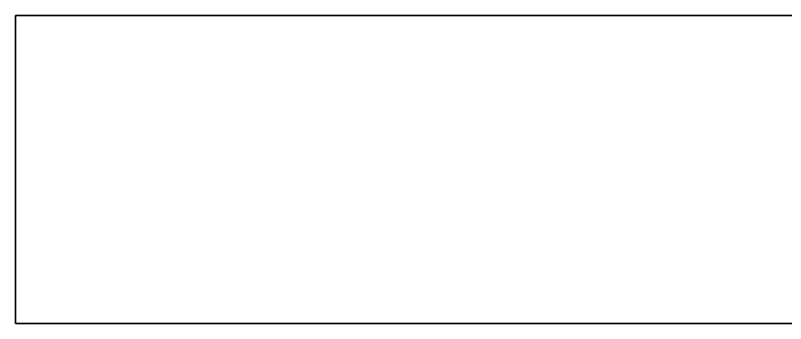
# Model space of a CAD drawing. Extents: x -5 to 5, y -7 to 5.
# Drawn here: x -5 to 0, y -7 to -5 of the extents above; entities that cross this region are included whole.
import ezdxf

# ---------------------------------------------------------------- set-up
doc = ezdxf.new("R2010")
doc.units = 0

msp = doc.modelspace()

# ---------------------------------------------------------------- linework, layer by layer
at = {"layer": 'Corpo'}
for points in [[(5, -7), (5, -5), (-5, -5), (-5, -7)], [(5, -5), (-5, -5), (-5, -5, 12), (5, -5, 12)], [(-5, -5), (-5, -7), (-5, -7, 12), (-5, -5, 12)], [(5, -7, 12), (5, -5, 12), (-5, -5, 12), (-5, -7, 12)], [(5, -7), (-5, -7), (-5, -7, 12), (5, -7, 12)]]:
    msp.add_3dface(points, dxfattribs=at)

doc.saveas('drawing.dxf')
